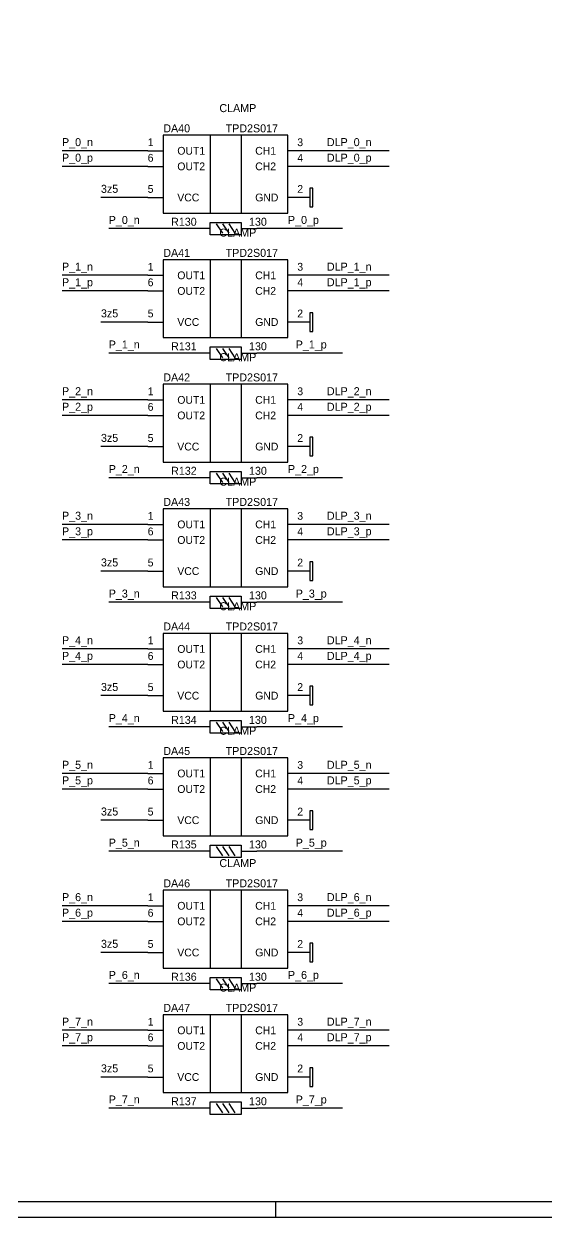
# Model space of a CAD drawing. Extents: x -0.1 to 32.2, y 0.1 to 20.3.
# Drawn here: x 11.31 to 14.66, y 0.1 to 7.77 of the extents above; entities that cross this region are included whole.
import ezdxf

# ---------------------------------------------------------------- set-up
doc = ezdxf.new("R2010")
doc.units = 0

msp = doc.modelspace()

# ---------------------------------------------------------------- linework, layer by layer
at = {"layer": 'PARTS'}
for p, q in [((12.1, 6.95), (12.2, 6.95)), ((13.1, 6.95), (13, 6.95)), ((12.1, 6.85), (12.2, 6.85)), ((13.1, 6.85), (13, 6.85)), ((12.1, 6.65), (12.2, 6.65)), ((13.1, 6.65), (13, 6.65)), ((12.1, 6.15), (12.2, 6.15)), ((13.1, 6.15), (13, 6.15)), ((12.1, 6.05), (12.2, 6.05)), ((13.1, 6.05), (13, 6.05)), ((12.1, 5.85), (12.2, 5.85)), ((13.1, 5.85), (13, 5.85)), ((12.1, 5.35), (12.2, 5.35)), ((13.1, 5.35), (13, 5.35)), ((12.1, 5.25), (12.2, 5.25)), ((13.1, 5.25), (13, 5.25)), ((12.1, 5.05), (12.2, 5.05)), ((13.1, 5.05), (13, 5.05)), ((12.1, 4.55), (12.2, 4.55)), ((13.1, 4.55), (13, 4.55)), ((12.1, 4.45), (12.2, 4.45)), ((13.1, 4.45), (13, 4.45)), ((12.1, 4.25), (12.2, 4.25)), ((13.1, 4.25), (13, 4.25)), ((12.1, 3.75), (12.2, 3.75)), ((13.1, 3.75), (13, 3.75)), ((12.1, 3.65), (12.2, 3.65)), ((13.1, 3.65), (13, 3.65)), ((12.1, 3.45), (12.2, 3.45)), ((13.1, 3.45), (13, 3.45)), ((12.1, 2.95), (12.2, 2.95)), ((13.1, 2.95), (13, 2.95)), ((12.1, 2.85), (12.2, 2.85)), ((13.1, 2.85), (13, 2.85)), ((12.1, 2.65), (12.2, 2.65)), ((13.1, 2.65), (13, 2.65)), ((12.1, 2.1), (12.2, 2.1)), ((13.1, 2.1), (13, 2.1)), ((12.1, 2), (12.2, 2)), ((13.1, 2), (13, 2)), ((12.1, 1.8), (12.2, 1.8)), ((13.1, 1.8), (13, 1.8)), ((12.1, 1.3), (12.2, 1.3)), ((13.1, 1.3), (13, 1.3)), ((12.1, 1.2), (12.2, 1.2)), ((13.1, 1.2), (13, 1.2)), ((12.1, 1), (12.2, 1)), ((13.1, 1), (13, 1))]:
    msp.add_line(p, q, dxfattribs=at)
for points in [[(13, 7.05), (12.2, 7.05), (12.2, 6.55), (13, 6.55)], [(13, 6.25), (12.2, 6.25), (12.2, 5.75), (13, 5.75)], [(13, 5.45), (12.2, 5.45), (12.2, 4.95), (13, 4.95)], [(13, 4.65), (12.2, 4.65), (12.2, 4.15), (13, 4.15)], [(13, 3.85), (12.2, 3.85), (12.2, 3.35), (13, 3.35)], [(13, 3.05), (12.2, 3.05), (12.2, 2.55), (13, 2.55)], [(13, 2.2), (12.2, 2.2), (12.2, 1.7), (13, 1.7)], [(13, 1.4), (12.2, 1.4), (12.2, 0.9), (13, 0.9)]]:
    msp.add_lwpolyline(points, close=True, dxfattribs=at)
for points in [[(12.5, 7.05), (12.5, 6.55)], [(12.7, 7.05), (12.7, 6.55)], [(13.16, 6.71), (13.14, 6.71)], [(13.14, 6.71), (13.14, 6.59)], [(13.16, 6.59), (13.16, 6.71)], [(13.14, 6.65), (13.1, 6.65)], [(13.14, 6.59), (13.16, 6.59)], [(12.5, 6.45), (12.4, 6.45)], [(12.5, 6.49), (12.7, 6.49)], [(12.5, 6.41), (12.5, 6.49)], [(12.54, 6.48), (12.58, 6.42)], [(12.58, 6.48), (12.62, 6.42)], [(12.62, 6.48), (12.66, 6.42)], [(12.7, 6.49), (12.7, 6.41)], [(12.7, 6.45), (12.8, 6.45)], [(12.7, 6.41), (12.5, 6.41)], [(12.5, 6.25), (12.5, 5.75)], [(12.7, 6.25), (12.7, 5.75)], [(13.16, 5.91), (13.14, 5.91)], [(13.14, 5.91), (13.14, 5.79)], [(13.16, 5.79), (13.16, 5.91)], [(13.14, 5.85), (13.1, 5.85)], [(13.14, 5.79), (13.16, 5.79)], [(12.5, 5.69), (12.7, 5.69)], [(12.5, 5.61), (12.5, 5.69)], [(12.54, 5.68), (12.58, 5.62)], [(12.58, 5.68), (12.62, 5.62)], [(12.62, 5.68), (12.66, 5.62)], [(12.7, 5.69), (12.7, 5.61)], [(12.5, 5.65), (12.4, 5.65)], [(12.7, 5.61), (12.5, 5.61)], [(12.7, 5.65), (12.8, 5.65)], [(12.5, 5.45), (12.5, 4.95)], [(12.7, 5.45), (12.7, 4.95)], [(13.16, 5.11), (13.14, 5.11)], [(13.14, 5.11), (13.14, 4.99)], [(13.16, 4.99), (13.16, 5.11)], [(13.14, 5.05), (13.1, 5.05)], [(13.14, 4.99), (13.16, 4.99)], [(12.5, 4.85), (12.4, 4.85)], [(12.5, 4.89), (12.7, 4.89)], [(12.5, 4.81), (12.5, 4.89)], [(12.54, 4.88), (12.58, 4.82)], [(12.58, 4.88), (12.62, 4.82)], [(12.62, 4.88), (12.66, 4.82)], [(12.7, 4.89), (12.7, 4.81)], [(12.7, 4.85), (12.8, 4.85)], [(12.7, 4.81), (12.5, 4.81)], [(12.5, 4.65), (12.5, 4.15)], [(12.7, 4.65), (12.7, 4.15)], [(13.16, 4.31), (13.14, 4.31)], [(13.14, 4.31), (13.14, 4.19)], [(13.16, 4.19), (13.16, 4.31)], [(13.14, 4.25), (13.1, 4.25)], [(13.14, 4.19), (13.16, 4.19)], [(12.5, 4.09), (12.7, 4.09)], [(12.5, 4.01), (12.5, 4.09)], [(12.54, 4.08), (12.58, 4.02)], [(12.58, 4.08), (12.62, 4.02)], [(12.62, 4.08), (12.66, 4.02)], [(12.7, 4.09), (12.7, 4.01)], [(12.5, 4.05), (12.4, 4.05)], [(12.7, 4.01), (12.5, 4.01)], [(12.7, 4.05), (12.8, 4.05)], [(12.5, 3.85), (12.5, 3.35)], [(12.7, 3.85), (12.7, 3.35)], [(13.14, 3.45), (13.1, 3.45)], [(13.16, 3.51), (13.14, 3.51)], [(13.14, 3.51), (13.14, 3.39)], [(13.16, 3.39), (13.16, 3.51)], [(13.14, 3.39), (13.16, 3.39)], [(12.5, 3.25), (12.4, 3.25)], [(12.5, 3.29), (12.7, 3.29)], [(12.5, 3.21), (12.5, 3.29)], [(12.54, 3.28), (12.58, 3.22)], [(12.58, 3.28), (12.62, 3.22)], [(12.62, 3.28), (12.66, 3.22)], [(12.7, 3.29), (12.7, 3.21)], [(12.7, 3.25), (12.8, 3.25)], [(12.7, 3.21), (12.5, 3.21)], [(12.5, 3.05), (12.5, 2.55)], [(12.7, 3.05), (12.7, 2.55)], [(13.16, 2.71), (13.14, 2.71)], [(13.14, 2.71), (13.14, 2.59)], [(13.16, 2.59), (13.16, 2.71)], [(13.14, 2.65), (13.1, 2.65)], [(13.14, 2.59), (13.16, 2.59)], [(12.5, 2.49), (12.7, 2.49)], [(12.5, 2.41), (12.5, 2.49)], [(12.54, 2.48), (12.58, 2.42)], [(12.58, 2.48), (12.62, 2.42)], [(12.62, 2.48), (12.66, 2.42)], [(12.7, 2.49), (12.7, 2.41)], [(12.5, 2.45), (12.4, 2.45)], [(12.7, 2.41), (12.5, 2.41)], [(12.7, 2.45), (12.8, 2.45)], [(12.5, 2.2), (12.5, 1.7)], [(12.7, 2.2), (12.7, 1.7)], [(13.16, 1.86), (13.14, 1.86)], [(13.14, 1.86), (13.14, 1.74)], [(13.16, 1.74), (13.16, 1.86)], [(13.14, 1.8), (13.1, 1.8)], [(13.14, 1.74), (13.16, 1.74)], [(12.5, 1.64), (12.7, 1.64)], [(12.5, 1.56), (12.5, 1.64)], [(12.54, 1.63), (12.58, 1.57)], [(12.58, 1.63), (12.62, 1.57)], [(12.62, 1.63), (12.66, 1.57)], [(12.7, 1.64), (12.7, 1.56)], [(12.5, 1.6), (12.4, 1.6)], [(12.7, 1.56), (12.5, 1.56)], [(12.7, 1.6), (12.8, 1.6)], [(12.5, 1.4), (12.5, 0.9)], [(12.7, 1.4), (12.7, 0.9)], [(13.14, 1), (13.1, 1)], [(13.16, 1.06), (13.14, 1.06)], [(13.14, 1.06), (13.14, 0.94)], [(13.16, 0.94), (13.16, 1.06)], [(13.14, 0.94), (13.16, 0.94)], [(12.5, 0.8), (12.4, 0.8)], [(12.5, 0.84), (12.7, 0.84)], [(12.5, 0.76), (12.5, 0.84)], [(12.54, 0.83), (12.58, 0.77)], [(12.58, 0.83), (12.62, 0.77)], [(12.62, 0.83), (12.66, 0.77)], [(12.7, 0.84), (12.7, 0.76)], [(12.7, 0.8), (12.8, 0.8)], [(12.7, 0.76), (12.5, 0.76)]]:
    msp.add_lwpolyline(points, dxfattribs=at)
at = {"layer": 'TITLE'}
for points in [[(-0.1, 0.1), (32.1, 0.1), (32.1, 20.3), (-0.1, 20.3)], [(0, 0.2), (32, 0.2), (32, 20.2), (0, 20.2)]]:
    msp.add_lwpolyline(points, close=True, dxfattribs=at)
msp.add_lwpolyline([(12.92, 0.2), (12.92, 0.1)], dxfattribs=at)
at = {"layer": 'WIRE'}
for points in [[(12.1, 6.95), (11.55, 6.95)], [(13.65, 6.95), (13.1, 6.95)], [(12.1, 6.85), (11.55, 6.85)], [(13.65, 6.85), (13.1, 6.85)], [(12.1, 6.65), (11.8, 6.65)], [(12.4, 6.45), (11.85, 6.45)], [(13.35, 6.45), (12.8, 6.45)], [(12.1, 6.15), (11.55, 6.15)], [(13.65, 6.15), (13.1, 6.15)], [(12.1, 6.05), (11.55, 6.05)], [(13.65, 6.05), (13.1, 6.05)], [(12.1, 5.85), (11.8, 5.85)], [(12.4, 5.65), (11.85, 5.65)], [(13.35, 5.65), (12.8, 5.65)], [(12.1, 5.35), (11.55, 5.35)], [(13.65, 5.35), (13.1, 5.35)], [(12.1, 5.25), (11.55, 5.25)], [(13.65, 5.25), (13.1, 5.25)], [(12.1, 5.05), (11.8, 5.05)], [(12.4, 4.85), (11.85, 4.85)], [(13.35, 4.85), (12.8, 4.85)], [(12.1, 4.55), (11.55, 4.55)], [(13.65, 4.55), (13.1, 4.55)], [(12.1, 4.45), (11.55, 4.45)], [(13.65, 4.45), (13.1, 4.45)], [(12.1, 4.25), (11.8, 4.25)], [(12.4, 4.05), (11.85, 4.05)], [(13.35, 4.05), (12.8, 4.05)], [(12.1, 3.75), (11.55, 3.75)], [(13.65, 3.75), (13.1, 3.75)], [(12.1, 3.65), (11.55, 3.65)], [(13.65, 3.65), (13.1, 3.65)], [(12.1, 3.45), (11.8, 3.45)], [(12.4, 3.25), (11.85, 3.25)], [(13.35, 3.25), (12.8, 3.25)], [(12.1, 2.95), (11.55, 2.95)], [(13.65, 2.95), (13.1, 2.95)], [(12.1, 2.85), (11.55, 2.85)], [(13.65, 2.85), (13.1, 2.85)], [(12.1, 2.65), (11.8, 2.65)], [(12.4, 2.45), (11.85, 2.45)], [(13.35, 2.45), (12.8, 2.45)], [(12.1, 2.1), (11.55, 2.1)], [(13.65, 2.1), (13.1, 2.1)], [(12.1, 2), (11.55, 2)], [(13.65, 2), (13.1, 2)], [(12.1, 1.8), (11.8, 1.8)], [(12.4, 1.6), (11.85, 1.6)], [(13.35, 1.6), (12.8, 1.6)], [(12.1, 1.3), (11.55, 1.3)], [(13.65, 1.3), (13.1, 1.3)], [(12.1, 1.2), (11.55, 1.2)], [(13.65, 1.2), (13.1, 1.2)], [(12.1, 1), (11.8, 1)], [(12.4, 0.8), (11.85, 0.8)], [(13.35, 0.8), (12.8, 0.8)]]:
    msp.add_lwpolyline(points, dxfattribs=at)

# ---------------------------------------------------------------- texts
at = {"layer": 'PARTS'}
for s, p in [('1', (12.1, 6.98)), ('OUT1', (12.29, 6.925)), ('CH1', (12.79, 6.925)), ('3', (13.06, 6.98)), ('6', (12.1, 6.88)), ('4', (13.06, 6.88)), ('OUT2', (12.29, 6.825)), ('CH2', (12.79, 6.825)), ('5', (12.1, 6.68)), ('VCC', (12.29, 6.625)), ('GND', (12.79, 6.625)), ('2', (13.06, 6.68)), ('1', (12.1, 6.18)), ('3', (13.06, 6.18)), ('OUT1', (12.29, 6.125)), ('CH1', (12.79, 6.125)), ('6', (12.1, 6.08)), ('OUT2', (12.29, 6.025)), ('CH2', (12.79, 6.025)), ('4', (13.06, 6.08)), ('5', (12.1, 5.88)), ('2', (13.06, 5.88)), ('VCC', (12.29, 5.825)), ('GND', (12.79, 5.825)), ('1', (12.1, 5.38)), ('OUT1', (12.29, 5.325)), ('CH1', (12.79, 5.325)), ('3', (13.06, 5.38)), ('6', (12.1, 5.28)), ('4', (13.06, 5.28)), ('OUT2', (12.29, 5.225)), ('CH2', (12.79, 5.225)), ('5', (12.1, 5.08)), ('VCC', (12.29, 5.025)), ('GND', (12.79, 5.025)), ('2', (13.06, 5.08)), ('1', (12.1, 4.58)), ('3', (13.06, 4.58)), ('6', (12.1, 4.48)), ('OUT1', (12.29, 4.525)), ('CH1', (12.79, 4.525)), ('4', (13.06, 4.48)), ('OUT2', (12.29, 4.425)), ('CH2', (12.79, 4.425)), ('5', (12.1, 4.28)), ('2', (13.06, 4.28)), ('VCC', (12.29, 4.225)), ('GND', (12.79, 4.225)), ('1', (12.1, 3.78)), ('OUT1', (12.29, 3.725)), ('CH1', (12.79, 3.725)), ('3', (13.06, 3.78)), ('6', (12.1, 3.68)), ('4', (13.06, 3.68)), ('OUT2', (12.29, 3.625)), ('CH2', (12.79, 3.625)), ('5', (12.1, 3.48)), ('2', (13.06, 3.48)), ('VCC', (12.29, 3.425)), ('GND', (12.79, 3.425)), ('1', (12.1, 2.98)), ('3', (13.06, 2.98)), ('6', (12.1, 2.88)), ('OUT1', (12.29, 2.925)), ('CH1', (12.79, 2.925)), ('4', (13.06, 2.88)), ('OUT2', (12.29, 2.825)), ('CH2', (12.79, 2.825)), ('5', (12.1, 2.68)), ('2', (13.06, 2.68)), ('VCC', (12.29, 2.625)), ('GND', (12.79, 2.625)), ('1', (12.1, 2.13)), ('3', (13.06, 2.13)), ('6', (12.1, 2.03)), ('OUT1', (12.29, 2.075)), ('CH1', (12.79, 2.075)), ('4', (13.06, 2.03)), ('OUT2', (12.29, 1.975)), ('CH2', (12.79, 1.975)), ('5', (12.1, 1.83)), ('2', (13.06, 1.83)), ('VCC', (12.29, 1.775)), ('GND', (12.79, 1.775)), ('1', (12.1, 1.33)), ('3', (13.06, 1.33)), ('OUT1', (12.29, 1.275)), ('CH1', (12.79, 1.275)), ('6', (12.1, 1.23)), ('4', (13.06, 1.23)), ('OUT2', (12.29, 1.175)), ('CH2', (12.79, 1.175)), ('5', (12.1, 1.03)), ('2', (13.06, 1.03)), ('VCC', (12.29, 0.975)), ('GND', (12.79, 0.975))]:
    msp.add_text(s, height=0.05, dxfattribs=at).set_placement(p)
at = {"layer": 'PARTTEXT'}
for s, p in [('CLAMP', (12.56, 7.1986)), ('DA40', (12.2, 7.0686)), ('TPD2S017', (12.6, 7.0686)), ('R130', (12.25, 6.4686)), ('130', (12.75, 6.4686)), ('CLAMP', (12.56, 6.3986)), ('DA41', (12.2, 6.2686)), ('TPD2S017', (12.6, 6.2686)), ('R131', (12.25, 5.6686)), ('130', (12.75, 5.6686)), ('CLAMP', (12.56, 5.5986)), ('DA42', (12.2, 5.4686)), ('TPD2S017', (12.6, 5.4686)), ('R132', (12.25, 4.8686)), ('130', (12.75, 4.8686)), ('CLAMP', (12.56, 4.7986)), ('DA43', (12.2, 4.6686)), ('TPD2S017', (12.6, 4.6686)), ('R133', (12.25, 4.0686)), ('130', (12.75, 4.0686)), ('CLAMP', (12.56, 3.9986)), ('DA44', (12.2, 3.8686)), ('TPD2S017', (12.6, 3.8686)), ('R134', (12.25, 3.2686)), ('130', (12.75, 3.2686)), ('CLAMP', (12.56, 3.1986)), ('DA45', (12.2, 3.0686)), ('TPD2S017', (12.6, 3.0686)), ('R135', (12.25, 2.4686)), ('130', (12.75, 2.4686)), ('CLAMP', (12.56, 2.3486)), ('DA46', (12.2, 2.2186)), ('TPD2S017', (12.6, 2.2186)), ('R136', (12.25, 1.6186)), ('130', (12.75, 1.6186)), ('CLAMP', (12.56, 1.5486)), ('DA47', (12.2, 1.4186)), ('TPD2S017', (12.6, 1.4186)), ('R137', (12.25, 0.8186)), ('130', (12.75, 0.8186))]:
    msp.add_text(s, height=0.0514, dxfattribs=at).set_placement(p)
at = {"layer": 'WIRETEXT'}
for s, p in [('P_0_n', (11.55, 6.98)), ('DLP_0_n', (13.25, 6.98)), ('P_0_p', (11.55, 6.88)), ('DLP_0_p', (13.25, 6.88)), ('3z5', (11.8, 6.68)), ('P_0_n', (11.85, 6.48)), ('P_0_p', (13, 6.48)), ('P_1_n', (11.55, 6.18)), ('DLP_1_n', (13.25, 6.18)), ('P_1_p', (11.55, 6.08)), ('DLP_1_p', (13.25, 6.08)), ('3z5', (11.8, 5.88)), ('P_1_n', (11.85, 5.68)), ('P_1_p', (13.05, 5.68)), ('P_2_n', (11.55, 5.38)), ('DLP_2_n', (13.25, 5.38)), ('P_2_p', (11.55, 5.28)), ('DLP_2_p', (13.25, 5.28)), ('3z5', (11.8, 5.08)), ('P_2_n', (11.85, 4.88)), ('P_2_p', (13, 4.88)), ('P_3_n', (11.55, 4.58)), ('DLP_3_n', (13.25, 4.58)), ('P_3_p', (11.55, 4.48)), ('DLP_3_p', (13.25, 4.48)), ('3z5', (11.8, 4.28)), ('P_3_n', (11.85, 4.08)), ('P_3_p', (13.05, 4.08)), ('P_4_n', (11.55, 3.78)), ('DLP_4_n', (13.25, 3.78)), ('P_4_p', (11.55, 3.68)), ('DLP_4_p', (13.25, 3.68)), ('3z5', (11.8, 3.48)), ('P_4_n', (11.85, 3.28)), ('P_4_p', (13, 3.28)), ('P_5_n', (11.55, 2.98)), ('DLP_5_n', (13.25, 2.98)), ('P_5_p', (11.55, 2.88)), ('DLP_5_p', (13.25, 2.88)), ('3z5', (11.8, 2.68)), ('P_5_n', (11.85, 2.48)), ('P_5_p', (13.05, 2.48)), ('P_6_n', (11.55, 2.13)), ('DLP_6_n', (13.25, 2.13)), ('P_6_p', (11.55, 2.03)), ('DLP_6_p', (13.25, 2.03)), ('3z5', (11.8, 1.83)), ('P_6_n', (11.85, 1.63)), ('P_6_p', (13, 1.63)), ('P_7_n', (11.55, 1.33)), ('DLP_7_n', (13.25, 1.33)), ('P_7_p', (11.55, 1.23)), ('DLP_7_p', (13.25, 1.23)), ('3z5', (11.8, 1.03)), ('P_7_n', (11.85, 0.83)), ('P_7_p', (13.05, 0.83))]:
    msp.add_text(s, height=0.0514, dxfattribs=at).set_placement(p)

doc.saveas('drawing.dxf')
